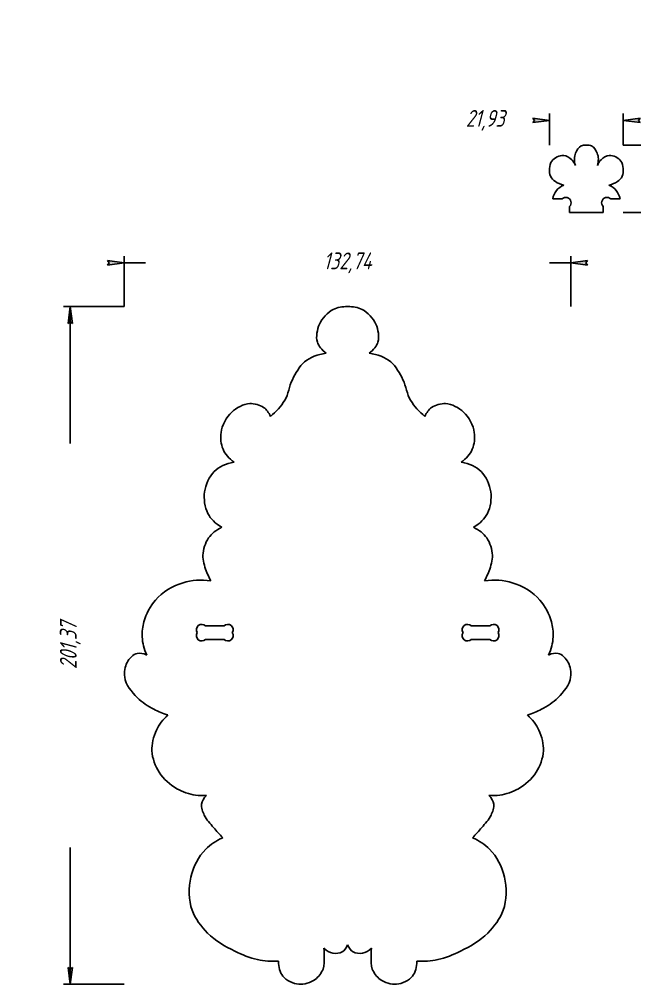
# Model space of a CAD drawing. Header units: millimetres. Extents: x -121 to 221, y -100 to 187.
# Drawn here: x -121.4 to 61.5, y -99.5 to 187.4 of the extents above; entities that cross this region are included whole.
import ezdxf

# ---------------------------------------------------------------- set-up
doc = ezdxf.new("R2010")
doc.units = ezdxf.units.MM
doc.linetypes.add('K5LT32769', pattern=[0])
doc.linetypes.add('K5LT_THIN', pattern=[0])
doc.styles.add('KDIMTEXTSTYLE', font='GOST_AU.SHX', dxfattribs={"width": 0.96, "oblique": 15, "height": 5})
doc.dimstyles.new('KDIMSTYLE (1.00)', dxfattribs={"dimtxt": 5, "dimasz": 1, "dimexe": 2, "dimexo": 0, "dimgap": 1, "dimtad": 1, "dimtxsty": 'KDIMTEXTSTYLE', "dimsah": 1, "dimcen": 0, "dimdle": 1, "dimadec": 0, "dimazin": 0, "dimtfac": 0.667, "dimtmove": 0, "dimatfit": 3, "dimfxl": 1, "dimtvp": 1, "dimtolj": 1, "dimtzin": 0, "dimarcsym": 0})

# ---------------------------------------------------------------- blocks, each defined once
blk = doc.blocks.new('KDIMARROW_01')
blk.add_hatch(color=0).paths.add_polyline_path([(0, 0), (-5, 0.658262491226197), (-4.5, 6e-16), (-5, -0.6582624912261956)])
at = {"color": 0, "linetype": 'K5LT_THIN'}
for p, q in [((-4.5, 6e-16), (-5, 0.658262491226197)), ((-5, 0.658262491226197), (0, 0)), ((0, 0), (-5, -0.6582624912261956)), ((-5, -0.6582624912261956), (-4.5, 6e-16)), ((0, 0), (-1, 0))]:
    blk.add_line(p, q, dxfattribs=at)

msp = doc.modelspace()

# ---------------------------------------------------------------- linework, layer by layer
at = {"color": 30, "linetype": 'K5LT32769', "true_color": 0xff8000}
for p, q in [((39.86168569519943, 133.9542383378638), (37.10674972546671, 133.9542383378638)), ((54.35181375573394, 133.9542383378638), (57.10674972546671, 133.9542383378638)), ((42.10674972546671, 131.7091743075965), (42.10674972546671, 129.9542383378638)), ((52.10674972546671, 129.9542383378638), (42.10674972546671, 129.9542383378638)), ((52.10674972546671, 129.9542383378638), (52.10674972546671, 131.7091743075964)), ((-66.1068396673614, 7.070834105031597), (-60.59696772789598, 7.070834105031597)), ((18.42126377869448, 7.070834105031597), (12.91139183922907, 7.070834105031597)), ((-60.59696772789587, 3.070834105031598), (-66.10683966736123, 3.070834105031597)), ((12.91139183922924, 3.070834105031597), (18.42126377869461, 3.070834105031597))]:
    msp.add_line(p, q, dxfattribs=at)
for centre, start, end in [((40.98421771033307, 132.8317063227301), 315.0000000000003, 135.0000000000005), ((53.22928174060036, 132.8317063227301), 45.00000000000036, 225.0000000000004), ((-67.22937168249499, 5.948302089897879), 45.00000000000036, 213.5548992548036), ((-59.47443571276234, 5.948302089897936), 326.4451007452022, 135.0000000000005), ((11.78885982409548, 5.948302089897879), 45.00000000000036, 213.5548992548035), ((19.54379579382812, 5.948302089897936), 326.4451007452022, 135.0000000000005), ((-67.2293716824949, 4.193366120165223), 146.4451007452019, 315.0000000000005), ((-59.47443571276227, 4.193366120165308), 225.0000000000004, 33.55489925480244), ((11.78885982409557, 4.193366120165223), 146.445100745202, 315.0000000000005), ((19.5437957938282, 4.193366120165308), 225.0000000000004, 33.55489925480244)]:
    msp.add_arc(centre, 1.587500000000009, start, end, dxfattribs=at)
for points, knots in [([(43.84010330396599, 143.8587984848193), (43.42147096739657, 145.2547796980342), (43.44361740154623, 146.501551394266), (43.90654260641499, 147.5991135735147), (44.23536478548517, 148.3787271777209), (44.80127882086209, 149.3530443002757), (45.56018830832836, 149.7121053037374), (46.00451409797272, 149.9223280859379), (46.52003457035217, 150.0141972915998), (47.10674972546671, 149.9877129207229)], [0, 0, 0, 0, 1, 1, 1, 2, 2, 2, 3, 3, 3, 3]), ([(50.37339614696755, 143.8587984848197), (50.79202848353683, 145.2547796980344), (50.76988204938714, 146.5015513942661), (50.30695684451844, 147.5991135735147), (49.97813466544825, 148.3787271777209), (49.41222063007133, 149.3530443002757), (48.65331114260506, 149.7121053037374), (48.20898535296071, 149.9223280859379), (47.69346488058127, 150.0141972915998), (47.10674972546671, 149.9877129207229)], [0, 0, 0, 0, 1, 1, 1, 2, 2, 2, 3, 3, 3, 3]), ([(40.41551279126453, 138.0447161846819), (38.35637396362338, 138.5760228016527), (37.03958201580349, 139.4640917897173), (36.46513694780479, 140.7089231488756), (35.92062089171284, 141.8888978757019), (36.04810353653015, 144.1624975205804), (36.83261377045221, 145.2105142263065), (37.5070352739197, 146.111464872675), (39.171262159812, 147.0287693801388), (40.32364358560268, 146.9100945310508), (41.14083489935437, 146.8259383188236), (42.13794939544407, 146.2494466740294), (42.75817753564181, 145.6239256517848), (43.22908747174824, 145.1489970803006), (43.58972939452635, 144.5606213579657), (43.84010330397612, 143.8587984847802)], [0, 0, 0, 0, 1, 1, 1, 2, 2, 2, 3, 3, 3, 4, 4, 4, 5, 5, 5, 5]), ([(53.79798665966889, 138.0447161846819), (55.85712548731001, 138.5760228016527), (57.17391743512994, 139.4640917897173), (57.74836250312863, 140.7089231488756), (58.29287855922058, 141.8888978757019), (58.16539591440328, 144.1624975205804), (57.38088568048121, 145.2105142263065), (56.70646417701373, 146.111464872675), (55.04223729112142, 147.0287693801388), (53.88985586533074, 146.9100945310508), (53.07266455157905, 146.8259383188236), (52.07555005548936, 146.2494466740294), (51.45532191529162, 145.6239256517848), (50.98441197918513, 145.1489970803006), (50.62377005640702, 144.5606213579656), (50.37339614695723, 143.8587984847799)], [0, 0, 0, 0, 1, 1, 1, 2, 2, 2, 3, 3, 3, 4, 4, 4, 5, 5, 5, 5]), ([(37.10674972546671, 133.9542383378638), (37.29318115141386, 134.9284990289425), (37.66114852805164, 135.7560879448544), (38.21065185538004, 136.4370050855994), (38.76251019471275, 137.1208404398668), (39.49746384000758, 137.6567441395609), (40.41551279126453, 138.0447161846819)], [0, 0, 0, 0, 1, 1, 1, 2, 2, 2, 2]), ([(57.10674972546671, 133.9542383378638), (56.92031829951956, 134.9284990289425), (56.55235092288179, 135.7560879448544), (56.00284759555339, 136.4370050855994), (55.45098925622068, 137.1208404398668), (54.71603561092584, 137.6567441395609), (53.79798665966889, 138.0447161846819)], [0, 0, 0, 0, 1, 1, 1, 2, 2, 2, 2]), ([(-23.84278794433339, 101.9580562574023), (-25.45253925739022, 102.0160988098381), (-26.87880830236047, 101.7426161206163), (-28.12159507924415, 101.137608189737), (-29.83966589918526, 100.3012245950522), (-31.45927569610646, 98.47606880179875), (-32.22383541757053, 96.72769982603617), (-32.89882900168783, 95.18414762445063), (-33.35715884280259, 93.00285901075715), (-32.83917146831948, 91.44606539044095), (-32.42646859420179, 90.2057007924549), (-31.55474252230744, 89.09467736749153), (-30.22399325263642, 88.11299511555077)], [0, 0, 0, 0, 1, 1, 1, 2, 2, 2, 3, 3, 3, 4, 4, 4, 4]), ([(-23.84278794433341, 101.9580562574023), (-22.23303663127658, 102.0160988098381), (-20.80676758630634, 101.7426161206163), (-19.56398080942266, 101.137608189737), (-17.84590998948154, 100.3012245950522), (-16.22630019256034, 98.47606880179875), (-15.46174047109628, 96.72769982603617), (-14.78674688697897, 95.18414762445063), (-14.32841704586421, 93.00285901075715), (-14.84640442034732, 91.44606539044095), (-15.25910729446501, 90.2057007924549), (-16.13083336635937, 89.09467736749153), (-17.46158263603039, 88.11299511555077)], [0, 0, 0, 0, 1, 1, 1, 2, 2, 2, 3, 3, 3, 4, 4, 4, 4]), ([(-30.22399325263642, 88.11299511555077), (-32.81069030539145, 87.79758029009786), (-34.9581002370068, 86.93544515623667), (-36.66622304748246, 85.52658971396725), (-38.23617862240297, 84.23169426366177), (-39.28978856307032, 82.12996561508074), (-40.2628050027192, 80.2563508092639), (-41.25940270665161, 78.33732854258503), (-41.43189363302242, 75.96158307533422), (-42.5418272317801, 74.13147856866273), (-43.6297257120303, 72.3377064783905), (-45.05411460519336, 70.74713888102508), (-46.8149939112693, 69.35977577656647)], [0, 0, 0, 0, 1, 1, 1, 2, 2, 2, 3, 3, 3, 4, 4, 4, 4]), ([(-17.46158263603039, 88.11299511555077), (-14.87488558327536, 87.79758029009786), (-12.72747565166001, 86.93544515623667), (-11.01935284118434, 85.52658971396725), (-9.449397266263837, 84.23169426366177), (-8.395787325596487, 82.12996561508074), (-7.4227708859476, 80.2563508092639), (-6.426173182015191, 78.33732854258503), (-6.253682255644385, 75.96158307533422), (-5.1437486568867, 74.13147856866273), (-4.055850176636504, 72.3377064783905), (-2.631461283473442, 70.74713888102508), (-0.8705819773975065, 69.35977577656647)], [0, 0, 0, 0, 1, 1, 1, 2, 2, 2, 3, 3, 3, 4, 4, 4, 4]), ([(-46.8149939112693, 69.35977577656647), (-47.30678101508337, 70.49305721295585), (-47.9714958318928, 71.37143036373975), (-48.80913836169761, 71.99489522891815), (-49.89529132177077, 72.80332864140611), (-51.59828952884813, 73.16837482361215), (-52.9398661518705, 73.1344063434486), (-54.80015942529376, 73.08730405046566), (-56.93192163609152, 71.87300587448334), (-58.31693422356106, 70.60611605808417), (-59.9170560357178, 69.14246291358585), (-61.2060567163854, 66.6867910732299), (-61.48619951084888, 64.51685353981206), (-61.68825913575931, 62.95173470489371), (-61.51247796026501, 61.0518471018334), (-60.88083423125458, 59.60271185839949), (-60.23633430022804, 58.12408154585845), (-59.14430281546969, 56.84213154201169), (-57.60473977697953, 55.75686184685921)], [0, 0, 0, 0, 1, 1, 1, 2, 2, 2, 3, 3, 3, 4, 4, 4, 5, 5, 5, 6, 6, 6, 6]), ([(-0.8705819773975065, 69.35977577656647), (-0.3787948735834377, 70.49305721295585), (0.2859199432259985, 71.37143036373975), (1.123562473030802, 71.99489522891815), (2.209715433103966, 72.80332864140611), (3.912713640181323, 73.16837482361215), (5.254290263203693, 73.1344063434486), (7.114583536626959, 73.08730405046566), (9.24634574742472, 71.87300587448334), (10.63135833489426, 70.60611605808417), (12.23148014705099, 69.14246291358585), (13.52048082771859, 66.6867910732299), (13.80062362218208, 64.51685353981206), (14.00268324709251, 62.95173470489371), (13.82690207159821, 61.0518471018334), (13.19525834258778, 59.60271185839949), (12.55075841156124, 58.12408154585845), (11.45872692680289, 56.84213154201169), (9.919163888312724, 55.75686184685921)], [0, 0, 0, 0, 1, 1, 1, 2, 2, 2, 3, 3, 3, 4, 4, 4, 5, 5, 5, 6, 6, 6, 6]), ([(-57.60473977697953, 55.75686184685921), (-60.0671229426027, 55.32319338679262), (-62.02565767070192, 54.3854706987936), (-63.48034396127717, 52.94369378286216), (-64.97058686285693, 51.4666757972326), (-66.05842353809834, 49.03002965395219), (-66.36473146993238, 46.9256507092482), (-66.66222175452816, 44.88185025194708), (-66.35869448974651, 42.33223511413598), (-65.40326896704731, 40.51590069001441), (-64.54214502893028, 38.87884053715359), (-63.16523576553931, 37.50193127376263), (-61.27254117687443, 36.38517289984152)], [0, 0, 0, 0, 1, 1, 1, 2, 2, 2, 3, 3, 3, 4, 4, 4, 4]), ([(9.919163888312724, 55.75686184685921), (12.3815470539359, 55.32319338679262), (14.34008178203511, 54.3854706987936), (15.79476807261037, 52.94369378286216), (17.28501097419013, 51.4666757972326), (18.37284764943153, 49.03002965395219), (18.67915558126558, 46.9256507092482), (18.97664586586136, 44.88185025194708), (18.67311860107971, 42.33223511413598), (17.71769307838051, 40.51590069001441), (16.85656914026347, 38.87884053715359), (15.47965987687251, 37.50193127376263), (13.58696528820762, 36.38517289984152)], [0, 0, 0, 0, 1, 1, 1, 2, 2, 2, 3, 3, 3, 4, 4, 4, 4]), ([(-61.27254117687443, 36.38517289984152), (-62.95748771171454, 35.58932651067048), (-64.26317753044735, 34.53290474824121), (-65.18961063307285, 33.21590761255371), (-66.18761668357618, 31.79716393188559), (-66.80678705962059, 29.79905443363513), (-66.86326758253944, 28.0524978748376), (-66.91254262072846, 26.52875771298235), (-66.39914462295498, 24.89857590533673), (-65.8661953573253, 23.42323397205763), (-65.4986646648115, 22.40581359566954), (-65.0357382745335, 21.42061127789842), (-64.47741618649131, 20.46762701874427)], [0, 0, 0, 0, 1, 1, 1, 2, 2, 2, 3, 3, 3, 4, 4, 4, 4]), ([(13.58696528820762, 36.38517289984152), (15.27191182304774, 35.58932651067048), (16.57760164178055, 34.53290474824121), (17.50403474440604, 33.21590761255371), (18.50204079490938, 31.79716393188559), (19.12121117095379, 29.79905443363513), (19.17769169387263, 28.0524978748376), (19.22696673206165, 26.52875771298235), (18.71356873428817, 24.89857590533673), (18.18061946865849, 23.42323397205763), (17.8130887761447, 22.40581359566954), (17.3501623858667, 21.42061127789842), (16.79184029782451, 20.46762701874427)], [0, 0, 0, 0, 1, 1, 1, 2, 2, 2, 3, 3, 3, 4, 4, 4, 4]), ([(-64.47741618649131, 20.46762701874427), (-67.43580042728064, 20.86997318634044), (-70.2014888615056, 20.68005466725203), (-72.77448148916616, 19.89787146147905), (-75.77921991998363, 18.98443863113977), (-78.9632460719853, 17.10954049537122), (-81.00032734718286, 14.73446172376294), (-82.5205038395532, 12.96205383798696), (-83.77429265109294, 10.62291168013061), (-84.38325096844514, 8.324711704529149), (-84.76290038172304, 6.891920251534275), (-84.98630876016384, 5.317088703575878), (-84.9173968033813, 3.837886691065494), (-84.8321739096276, 2.00856879271864), (-84.36924751934961, 0.2043428613787586), (-83.5286176325473, -1.574791102954151)], [0, 0, 0, 0, 1, 1, 1, 2, 2, 2, 3, 3, 3, 4, 4, 4, 5, 5, 5, 5]), ([(16.79184029782451, 20.46762701874427), (19.75022453861384, 20.86997318634044), (22.51591297283879, 20.68005466725203), (25.08890560049936, 19.89787146147905), (28.09364403131683, 18.98443863113977), (31.27767018331849, 17.10954049537122), (33.31475145851606, 14.73446172376294), (34.8349279508864, 12.96205383798696), (36.08871676242613, 10.62291168013061), (36.69767507977834, 8.324711704529149), (37.07732449305624, 6.891920251534275), (37.30073287149703, 5.317088703575878), (37.23182091471449, 3.837886691065494), (37.14659802096079, 2.00856879271864), (36.6836716306828, 0.2043428613787586), (35.84304174388049, -1.574791102954151)], [0, 0, 0, 0, 1, 1, 1, 2, 2, 2, 3, 3, 3, 4, 4, 4, 5, 5, 5, 5]), ([(-83.5286176325473, -1.574791102954151), (-84.57427812890978, -1.07219051232356), (-85.52387072435184, -0.9060118081212032), (-86.37739541887345, -1.076254990347082), (-87.57569152058257, -1.315265932752404), (-88.77430827241467, -2.672497921893201), (-89.40422181684497, -3.782593887356906), (-90.08720668537778, -4.986217390510407), (-90.26140416823878, -6.75433942607571), (-90.1164162634265, -8.126980011504255), (-89.87947005712238, -10.37021526452405), (-87.98355596885082, -12.57130632416023), (-86.34178569654436, -14.25185225210543), (-84.97109356620832, -15.65491766080397), (-83.19151054365537, -16.78639709957618), (-81.42764401513179, -17.70599531802586), (-80.10916587594421, -18.39338868269083), (-78.72038670511023, -18.95127433251303), (-77.26130650262982, -19.37965226749247)], [0, 0, 0, 0, 1, 1, 1, 2, 2, 2, 3, 3, 3, 4, 4, 4, 5, 5, 5, 6, 6, 6, 6]), ([(35.84304174388049, -1.574791102954151), (36.88870224024298, -1.07219051232356), (37.83829483568503, -0.9060118081212032), (38.69181953020664, -1.076254990347082), (39.89011563191576, -1.315265932752404), (41.08873238374787, -2.672497921893201), (41.71864592817816, -3.782593887356906), (42.40163079671098, -4.986217390510407), (42.57582827957198, -6.75433942607571), (42.4308403747597, -8.126980011504255), (42.19389416845557, -10.37021526452405), (40.29798008018402, -12.57130632416023), (38.65620980787756, -14.25185225210543), (37.28551767754152, -15.65491766080397), (35.50593465498856, -16.78639709957618), (33.74206812646499, -17.70599531802586), (32.42358998727741, -18.39338868269083), (31.03481081644343, -18.95127433251303), (29.57573061396302, -19.37965226749247)], [0, 0, 0, 0, 1, 1, 1, 2, 2, 2, 3, 3, 3, 4, 4, 4, 5, 5, 5, 6, 6, 6, 6]), ([(-77.26130650262982, -19.37965226749247), (-78.74819043668798, -20.73949060376313), (-79.88770155121843, -22.2588387564704), (-80.67983984622118, -23.93769672561427), (-81.55192304172434, -25.78598992361174), (-82.12901066433989, -28.05270952459375), (-82.0330092947261, -30.06256896621545), (-81.92976715118824, -32.22401934757582), (-81.00224116072182, -34.59911302159118), (-79.82520651032334, -36.43670926312016), (-78.5766587076505, -38.38595243007719), (-76.61493103918183, -40.15348631210816), (-74.59057732794906, -41.31524122220367), (-72.92749715308274, -42.26966511972346), (-70.95634807274804, -42.98260374272404), (-69.03546064461312, -43.23816622797381), (-67.97633135000311, -43.37907699180455), (-66.89616977268778, -43.4028168066906), (-65.79497591266714, -43.30938567263196)], [0, 0, 0, 0, 1, 1, 1, 2, 2, 2, 3, 3, 3, 4, 4, 4, 5, 5, 5, 6, 6, 6, 6]), ([(29.57573061396302, -19.37965226749247), (31.06261454802117, -20.73949060376313), (32.20212566255162, -22.2588387564704), (32.99426395755438, -23.93769672561427), (33.86634715305753, -25.78598992361174), (34.44343477567308, -28.05270952459375), (34.3474334060593, -30.06256896621545), (34.24419126252144, -32.22401934757582), (33.31666527205502, -34.59911302159118), (32.13963062165654, -36.43670926312016), (30.89108281898369, -38.38595243007719), (28.92935515051502, -40.15348631210816), (26.90500143928226, -41.31524122220367), (25.24192126441594, -42.26966511972346), (23.27077218408124, -42.98260374272404), (21.34988475594632, -43.23816622797381), (20.2907554613363, -43.37907699180455), (19.21059388402098, -43.4028168066906), (18.10940002400034, -43.30938567263196)], [0, 0, 0, 0, 1, 1, 1, 2, 2, 2, 3, 3, 3, 4, 4, 4, 5, 5, 5, 6, 6, 6, 6]), ([(-65.79497591266714, -43.30938567263196), (-66.6187871902922, -44.12741222558875), (-67.10545355818161, -44.9919370350708), (-67.2549750163354, -45.90296010107809), (-67.42527818664, -46.94060458553785), (-66.89719364100675, -48.18256926670313), (-66.45375629576874, -49.19685928562988), (-65.85518667528608, -50.56598887791186), (-64.66769553940833, -51.67463083812891), (-63.69400292492804, -52.84685567932241), (-62.82664740185464, -53.89106169996242), (-61.91662120071721, -54.90000379252783), (-60.96392432151575, -55.87368195701865)], [0, 0, 0, 0, 1, 1, 1, 2, 2, 2, 3, 3, 3, 4, 4, 4, 4]), ([(18.10940002400034, -43.30938567263196), (18.93321130162539, -44.12741222558875), (19.4198776695148, -44.9919370350708), (19.56939912766859, -45.90296010107809), (19.7397022979732, -46.94060458553785), (19.21161775233995, -48.18256926670313), (18.76818040710194, -49.19685928562988), (18.16961078661927, -50.56598887791186), (16.98211965074152, -51.67463083812891), (16.00842703626124, -52.84685567932241), (15.14107151318784, -53.89106169996242), (14.23104531205041, -54.90000379252783), (13.27834843284894, -55.87368195701865)], [0, 0, 0, 0, 1, 1, 1, 2, 2, 2, 3, 3, 3, 4, 4, 4, 4]), ([(-60.96392432151575, -55.87368195701865), (-62.94384991035182, -56.75064513788081), (-64.63531165377032, -57.8881778893026), (-66.03830955177122, -59.28628021128402), (-68.19172351775433, -61.43218012340654), (-69.76547558363752, -64.6272830389753), (-70.459849898602, -67.5655403238061), (-71.19061351358944, -70.65777958000032), (-71.13405923288872, -74.45499432072684), (-70.06220750283036, -77.43536848413626), (-69.17481510020704, -79.90283792549305), (-67.33824313122854, -82.28831883934745), (-65.46855332237948, -84.20121572666082), (-63.24215621119922, -86.47906314484933), (-60.2495101065748, -88.16646528095603), (-57.34953663135001, -89.57828379835139), (-55.22219447286729, -90.61395570288455), (-52.96222484398544, -91.58191549045081), (-50.6549088334836, -92.07096436138674), (-48.63570634759753, -92.498945917194), (-46.55847254506805, -92.66512462139636), (-44.42320742589519, -92.56950047399381)], [0, 0, 0, 0, 1, 1, 1, 2, 2, 2, 3, 3, 3, 4, 4, 4, 5, 5, 5, 6, 6, 6, 7, 7, 7, 7]), ([(13.27834843284894, -55.87368195701865), (15.25827402168502, -56.75064513788081), (16.94973576510351, -57.8881778893026), (18.35273366310442, -59.28628021128402), (20.50614762908752, -61.43218012340654), (22.07989969497072, -64.6272830389753), (22.7742740099352, -67.5655403238061), (23.50503762492264, -70.65777958000032), (23.44848334422191, -74.45499432072684), (22.37663161416356, -77.43536848413626), (21.48923921154024, -79.90283792549305), (19.65266724256173, -82.28831883934745), (17.78297743371267, -84.20121572666082), (15.55658032253241, -86.47906314484933), (12.56393421790799, -88.16646528095603), (9.663960742683201, -89.57828379835139), (7.536618584200482, -90.61395570288455), (5.276648955318635, -91.58191549045081), (2.969332944816792, -92.07096436138674), (0.9501304589307225, -92.498945917194), (-1.127103343598748, -92.66512462139636), (-3.262368462771619, -92.56950047399381)], [0, 0, 0, 0, 1, 1, 1, 2, 2, 2, 3, 3, 3, 4, 4, 4, 5, 5, 5, 6, 6, 6, 7, 7, 7, 7]), ([(-44.42320742589519, -92.56950047399381), (-44.41837279676997, -94.39552435939927), (-43.98314302306219, -95.86541442489225), (-43.11751810477185, -96.97917067047273), (-42.11827619462911, -98.26484521004733), (-40.03499335360287, -99.27152633419146), (-38.39923008365712, -99.41250159960109), (-36.82543550247337, -99.54813620691804), (-34.79527306924262, -98.93695992882175), (-33.50289345797201, -97.95843799560976), (-32.52823256416342, -97.2204759806426), (-31.60600699380432, -96.05210104932868), (-31.15858683112885, -94.90193695048511), (-30.72232536490005, -93.78045804089659), (-30.81219003655068, -92.41177534076233), (-30.80248962198811, -91.1629162545074), (-30.79619761802761, -90.35286568747762), (-30.8357639745988, -89.54175537776818), (-30.92118869170169, -88.72958532537905)], [0, 0, 0, 0, 1, 1, 1, 2, 2, 2, 3, 3, 3, 4, 4, 4, 5, 5, 5, 6, 6, 6, 6]), ([(-30.92118869170169, -88.72958532537905), (-30.08274475814098, -89.55315157319534), (-29.18425895691483, -90.04278516796161), (-28.22573128802323, -90.19848610967787), (-27.35976505201246, -90.33915159364588), (-26.22200285700586, -90.23809209062956), (-25.4808154099699, -89.80282255968821), (-24.778989758977, -89.39066862598098), (-24.23298060376484, -88.70650040412384), (-23.8427879443334, -87.75031789411679)], [0, 0, 0, 0, 1, 1, 1, 2, 2, 2, 3, 3, 3, 3]), ([(-16.76438719696511, -88.72958532537905), (-17.60283113052582, -89.55315157319534), (-18.50131693175198, -90.04278516796161), (-19.45984460064357, -90.19848610967787), (-20.32581083665434, -90.33915159364588), (-21.46357303166095, -90.23809209062956), (-22.20476047869691, -89.80282255968821), (-22.9065861296898, -89.39066862598098), (-23.45259528490196, -88.70650040412384), (-23.8427879443334, -87.75031789411679)], [0, 0, 0, 0, 1, 1, 1, 2, 2, 2, 3, 3, 3, 3]), ([(-3.262368462771619, -92.56950047399381), (-3.267203091896832, -94.39552435939927), (-3.702432865604614, -95.86541442489225), (-4.568057783894957, -96.97917067047273), (-5.567299694037693, -98.26484521004733), (-7.650582535063933, -99.27152633419146), (-9.286345805009688, -99.41250159960109), (-10.86014038619344, -99.54813620691804), (-12.89030281942419, -98.93695992882175), (-14.18268243069479, -97.95843799560976), (-15.15734332450339, -97.2204759806426), (-16.07956889486248, -96.05210104932868), (-16.52698905753796, -94.90193695048511), (-16.96325052376675, -93.78045804089659), (-16.87338585211613, -92.41177534076233), (-16.88308626667869, -91.1629162545074), (-16.8893782706392, -90.35286568747762), (-16.84981191406801, -89.54175537776818), (-16.76438719696511, -88.72958532537905)], [0, 0, 0, 0, 1, 1, 1, 2, 2, 2, 3, 3, 3, 4, 4, 4, 5, 5, 5, 6, 6, 6, 6])]:
    msp.add_open_spline(points, degree=3, knots=knots, dxfattribs=at)

# ---------------------------------------------------------------- dimensions: what is measured, and where the dimension line sits
at = {"color": 7}
for base, p1, p2, location in [((73.65944222976408, 149.9877129207229), (58.08026181410322, 129.9542383378638), (58.08026181410322, 149.9877129207229), (73.65944222976408, 170.1691704402542)), ((-106.296141502176, 101.9580562574023), (-90.26140416823878, -99.41250159960109), (-90.26140416823878, 101.9580562574023), (-106.296141502176, 1.272777328900602))]:
    msp.add_linear_dim(base=base, p1=p1, p2=p2, angle=90, location=location, dimstyle='KDIMSTYLE (1.00)', override={"dimexo": 0, "dimpost": '\\H5.0;\\W0.965;\\Q15;<>', "dimblk1": 'KDIMARROW_01', "dimblk2": 'KDIMARROW_01', "dimse1": 0, "dimse2": 0, "dimclrt": 7, "dimtolj": 1}, dxfattribs=at).render()
for base, p1, p2, location in [((36.14563072322733, 157.3256626800672), (58.08026181410322, 149.9877129207229), (36.14563072322733, 149.9877129207229), (17.0225066006077, 157.3256626800672)), ((-90.26140416823878, 114.9749912249909), (42.47404629129359, 101.9580562574023), (-90.26140416823878, 101.9580562574023), (-23.89367893847259, 114.9749912249909))]:
    msp.add_linear_dim(base=base, p1=p1, p2=p2, location=location, dimstyle='KDIMSTYLE (1.00)', override={"dimexo": 0, "dimpost": '\\H5.0;\\W0.965;\\Q15;<>', "dimblk1": 'KDIMARROW_01', "dimblk2": 'KDIMARROW_01', "dimse1": 0, "dimse2": 0, "dimclrt": 7, "dimtolj": 1}, dxfattribs=at).render()

doc.saveas('drawing.dxf')
